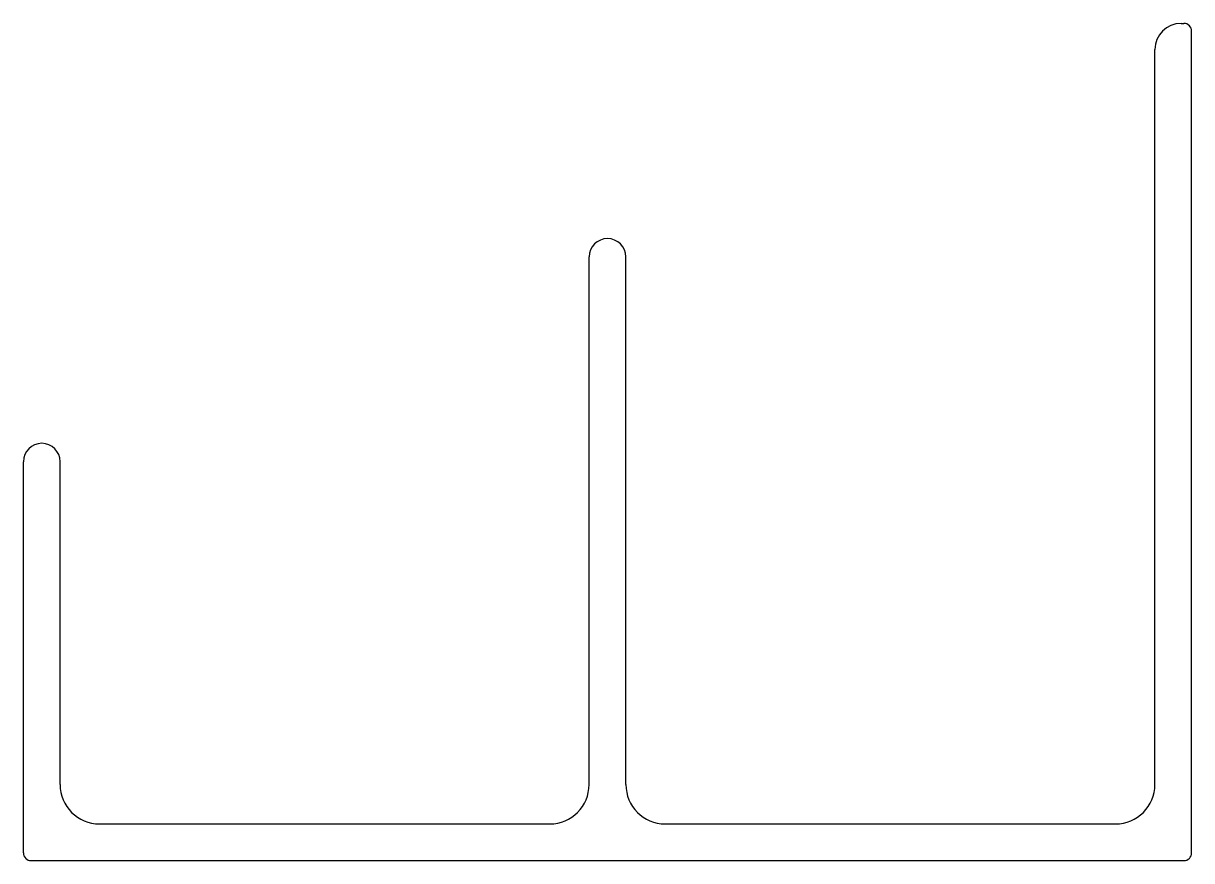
# Model space of a CAD drawing. Extents: x 547.2 to 591.7, y 682.5 to 714.4.
import ezdxf

# ---------------------------------------------------------------- set-up
doc = ezdxf.new("R2010")
doc.units = 0
doc.layers.get('0').update_dxf_attribs({"linetype": 'CONTINUOUS'})

msp = doc.modelspace()

# ---------------------------------------------------------------- linework, layer by layer
for p, q in [((591.324, 714.415), (591.424, 714.415)), ((591.724, 682.815), (591.724, 714.115)), ((590.324, 685.415), (590.324, 713.415)), ((568.774, 685.415), (568.774, 705.515)), ((570.174, 685.415), (570.174, 705.515)), ((547.224, 682.815), (547.224, 697.715)), ((548.624, 685.415), (548.624, 697.715)), ((550.124, 683.915), (567.274, 683.915)), ((571.674, 683.915), (588.824, 683.915)), ((547.524, 682.515), (591.424, 682.515))]:
    msp.add_line(p, q)
for centre, radius, start, end in [((591.324, 713.415), 1, 90, 180), ((591.424, 714.115), 0.3, 0, 90), ((569.474, 705.515), 0.7, 0, 180), ((547.924, 697.715), 0.7, 0, 180), ((550.124, 685.415), 1.5, 180, 270), ((567.274, 685.415), 1.5, 270, 0), ((571.674, 685.415), 1.5, 180, 270), ((588.824, 685.415), 1.5, 270, 0), ((547.524, 682.815), 0.3, 180, 270), ((591.424, 682.815), 0.3, 270, 0)]:
    msp.add_arc(centre, radius, start, end)

doc.saveas('drawing.dxf')
